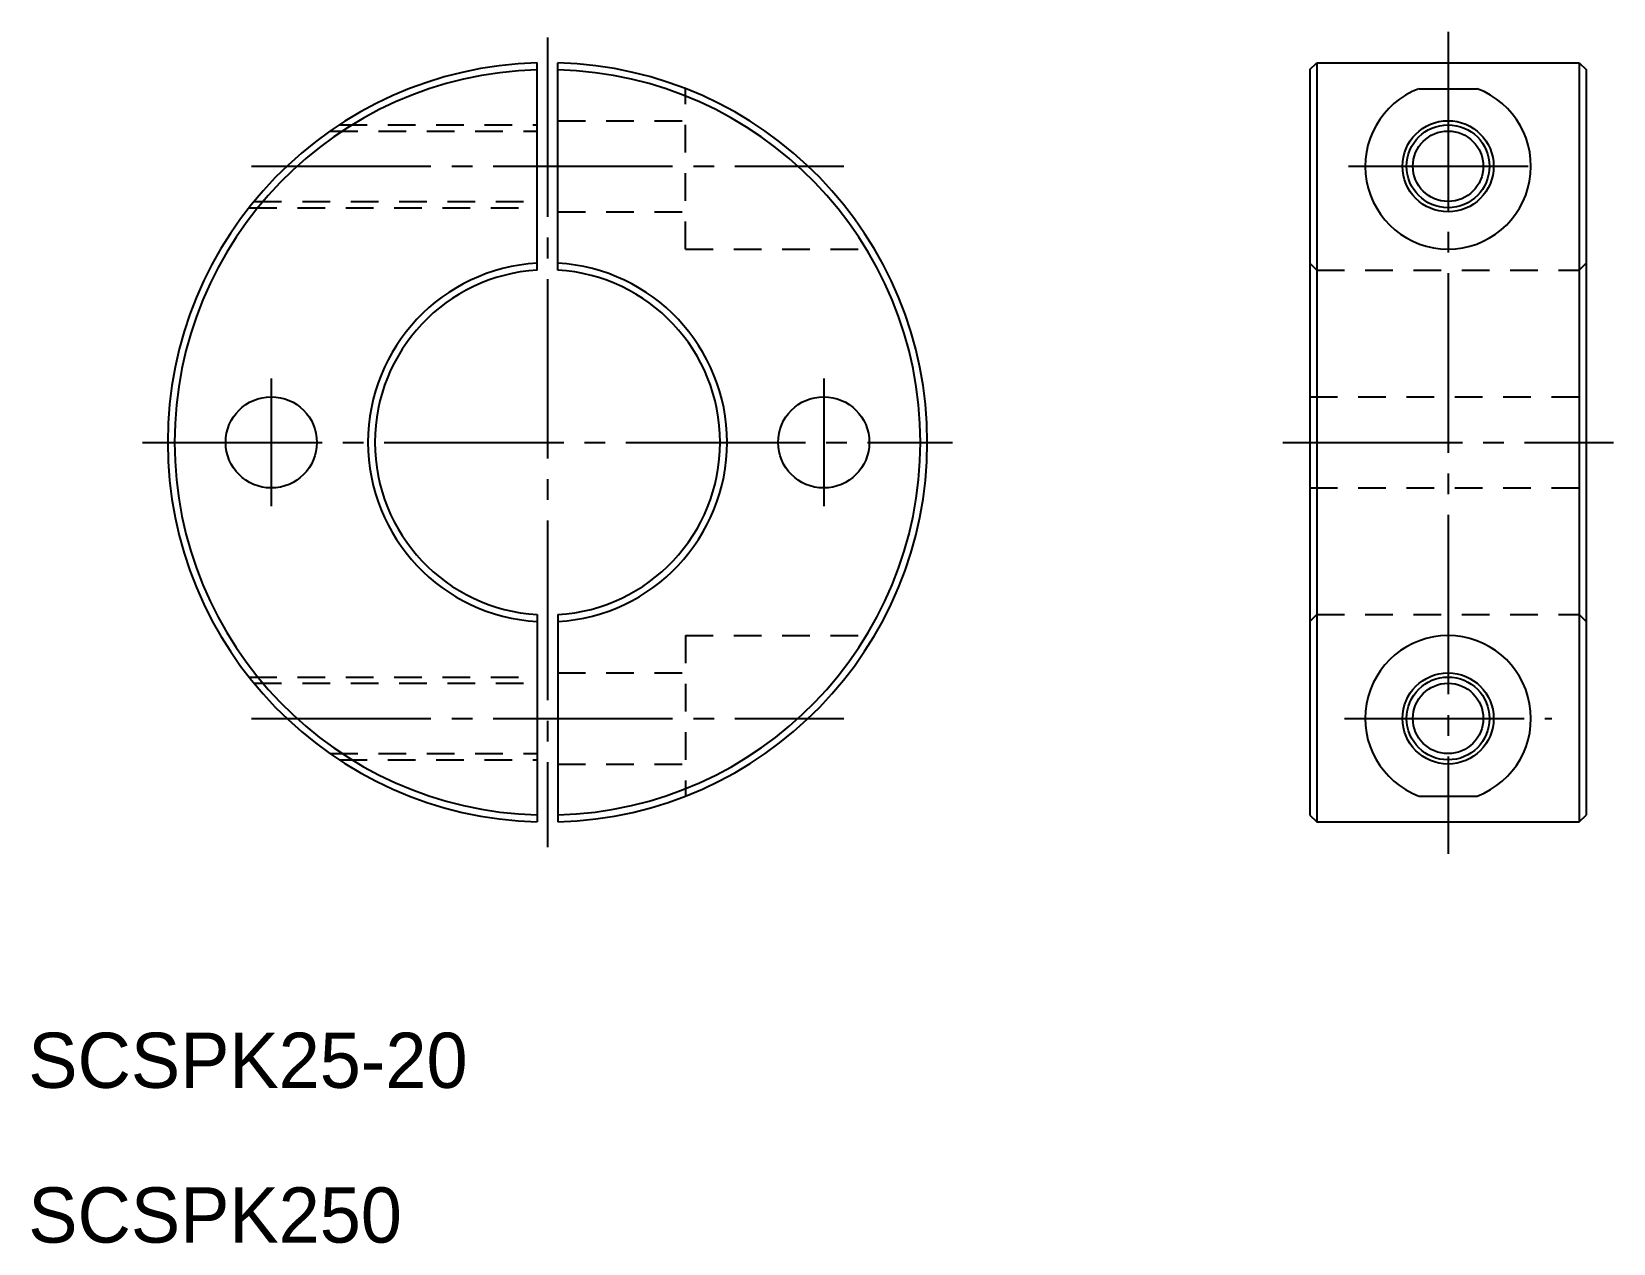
# Model space of a CAD drawing. Extents: x 73 to 187, y 143 to 230.
import ezdxf

# ---------------------------------------------------------------- set-up
doc = ezdxf.new("R2010")
doc.units = 0
doc.linetypes.add('CENTER', pattern=[17.5, 13, -1.5, 1.5, -1.5])
doc.linetypes.add('DASHED', pattern=[3.5, 2, -1.5])
doc.layers.get('0').update_dxf_attribs({"linetype": 'CONTINUOUS'})
doc.layers.add('CENTER', color=1, linetype='CENTER')

msp = doc.modelspace()

# ---------------------------------------------------------------- linework, layer by layer
at = {"color": 7, "linetype": 'CONTINUOUS'}
for p, q in [((109.44, 213.01), (109.44, 228.02)), ((110.94, 213.01), (110.94, 228.02)), ((165.4, 227.53), (165.9, 228.03)), ((165.9, 228.03), (165.9, 173.03)), ((165.9, 228.03), (184.9, 228.03)), ((184.9, 228.03), (184.9, 173.03)), ((165.4, 227.53), (165.4, 173.53)), ((185.4, 227.53), (185.4, 173.53)), ((185.4, 227.53), (185.4, 227.53)), ((109.44, 188.05), (109.44, 173.04)), ((110.94, 188.05), (110.94, 173.04)), ((165.4, 173.53), (165.9, 173.03)), ((165.9, 173.03), (184.9, 173.03)), ((184.9, 173.03), (185.4, 173.53))]:
    msp.add_line(p, q, dxfattribs=at)
for p, q in [((184.9, 228.03), (185.4, 227.53)), ((173.3, 226.15), (177.51, 226.15)), ((185.4, 212.76), (185.4, 212.76)), ((173.3, 174.91), (177.51, 174.91))]:
    msp.add_line(p, q)
at = {"color": 3, "linetype": 'DASHED'}
for p, q in [((120.19, 214.53), (120.19, 226.15)), ((95.12, 223.53), (109.44, 223.53)), ((110.94, 223.83), (120.19, 223.83)), ((94.45, 223.08), (109.44, 223.08)), ((88.94, 217.98), (109.44, 217.98)), ((88.58, 217.53), (109.44, 217.53)), ((110.94, 217.23), (120.19, 217.23)), ((120.19, 214.53), (133.86, 214.53)), ((165.4, 213.51), (165.9, 213.01)), ((184.9, 213.01), (185.4, 213.51)), ((165.9, 213.01), (184.9, 213.01)), ((165.4, 203.83), (185.4, 203.83)), ((165.4, 197.23), (185.4, 197.23)), ((165.4, 187.55), (165.9, 188.05)), ((165.9, 188.05), (184.9, 188.05)), ((184.9, 188.05), (185.4, 187.55)), ((120.19, 186.53), (133.86, 186.53)), ((120.19, 186.53), (120.19, 174.91)), ((88.58, 183.53), (109.44, 183.53)), ((110.94, 183.83), (120.19, 183.83)), ((88.94, 183.08), (109.44, 183.08)), ((94.45, 177.98), (109.44, 177.98)), ((95.12, 177.53), (109.44, 177.53)), ((110.94, 177.23), (120.19, 177.23))]:
    msp.add_line(p, q, dxfattribs=at)
at = {"color": 7, "linetype": 'CONTINUOUS'}
for centre in [(175.4, 220.53), (175.4, 180.53)]:
    msp.add_circle(centre, 3.3, dxfattribs=at)
at = {"color": 3, "linetype": 'CONTINUOUS'}
for centre in [(175.4, 220.53), (175.4, 180.53)]:
    msp.add_circle(centre, 3, dxfattribs=at)
for centre, radius in [((175.4, 220.53), 2.55), ((90.19, 200.53), 3.3), ((130.19, 200.53), 3.3), ((175.4, 180.53), 2.55)]:
    msp.add_circle(centre, radius)
for centre, radius, start, end in [((110.19, 200.53), 27.5, 91.5628, 268.4372), ((110.19, 200.53), 27.5, 271.5628, 88.4372), ((110.19, 200.53), 27, 91.5918, 268.4082), ((110.19, 200.53), 27, 271.5918, 88.4082), ((175.4, 220.53), 6, 110.5723, 69.4277), ((175.4, 180.53), 6, 290.5723, 249.4277)]:
    msp.add_arc(centre, radius, start, end)
at = {"color": 7, "linetype": 'CONTINUOUS'}
for radius, start, end in [(13, 93.3074, 266.6926), (13, 273.3074, 86.6926), (12.5, 93.4398, 266.5602), (12.5, 273.4398, 86.5602)]:
    msp.add_arc((110.19, 200.53), radius, start, end, dxfattribs=at)
at = {"layer": 'CENTER', "color": 1, "linetype": 'CENTER'}
for p, q in [((175.4, 230.28), (175.4, 170.72)), ((110.19, 229.86), (110.19, 171.2)), ((88.75, 220.53), (131.64, 220.53)), ((168.2, 220.53), (182.61, 220.53)), ((90.19, 205.15), (90.19, 195.91)), ((130.19, 205.15), (130.19, 195.91)), ((80.87, 200.53), (139.52, 200.53)), ((163.44, 200.53), (187.37, 200.53)), ((88.75, 180.53), (131.64, 180.53)), ((167.9, 180.53), (182.91, 180.53))]:
    msp.add_line(p, q, dxfattribs=at)

# ---------------------------------------------------------------- texts
for s, p in [('SCSPK25-20', (72.59, 153.77)), ('SCSPK250', (72.59, 142.56))]:
    msp.add_text(s, height=4).set_placement(p)

doc.saveas('drawing.dxf')
